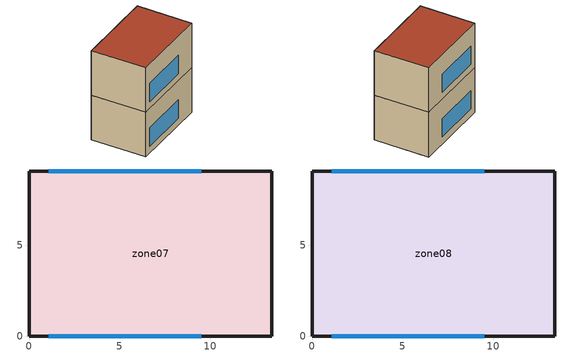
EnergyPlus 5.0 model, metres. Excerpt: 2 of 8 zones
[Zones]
zone07
 floor to zone06 (ADJ_CEILING): 0,0 0,9.1 13.4,9.1 13.4,0 z46.8
 wall outside (EXT_WALL): 13.4,0 13.4,9.1 0,9.1 0,0 13.4,0 z46.8:54.6
 window (EXT_WINDOW1): 1.1,0 9.5,0 / 9.5,9.1 1.1,9.1 z48.05:51.25
 ceiling to zone08 (ADJ_CEILING): 13.4,0 13.4,9.1 0,9.1 0,0 z54.6
zone08
 floor to zone07 (ADJ_CEILING): 0,0 0,9.1 13.4,9.1 13.4,0 z54.6
 wall outside (EXT_WALL): 13.4,0 13.4,9.1 0,9.1 0,0 13.4,0 z54.6:62.4
 window (EXT_WINDOW1): 1.1,0 9.5,0 / 9.5,9.1 1.1,9.1 z55.85:59.05
 roof outside (EXT_ROOF): 13.4,0 13.4,9.1 0,9.1 0,0 z62.4
[Building]
zone03: North Axis {deg}=0; Terrain=City; Loads Convergence Tolerance Value=0; Temperature Convergence Tolerance Value {deltaC}=0; Solar Distribution=FullInteriorAndExterior; Maximum Number of Warmup Days=0
[Site:Location]
not used: Latitude {deg}=0; Longitude {deg}=0; Time Zone {hr}=0; Elevation {m}=0
[Construction]
EXT_WALL; EXT_ROOF; ADJ_CEILING; EXT_WINDOW1: 
[WindowProperty:ShadingControl]
ESHADE=0; ISHADE=INPUT 1*MAX_ISHADE : SHADECNTRL=ISHADE_INTERNAL
[SurfaceProperty:OtherSideCoefficients]
BOUNDARY=IDENTICAL; BOUNDARY=INPUT 1*TBOUNDARY; BOUNDARY=INPUT 1*TBOUNDARY_2; BOUNDARY=INPUT 1*TBOUNDARY_3; BOUNDARY=INPUT 1*TGROUND; BOUNDARY=20; BOUNDARY=15
[Zone]
zone07; zone08: 0, 0, 0, 0, , 1
